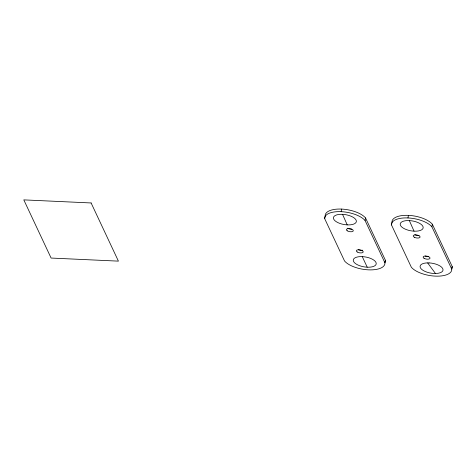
<?xml version="1.0" encoding="UTF-8"?>
<svg xmlns="http://www.w3.org/2000/svg" width="476" height="476" viewBox="0 0 476 476"><rect width="100%" height="100%" fill="white"/><g stroke="black" fill="none" stroke-linecap="round" stroke-linejoin="round"><path stroke-width="0.71" d="M324.692 218.68L325.15 216.092A21.289 9.133 10 0 1 341.619 209.083A21.289 9.133 10 0 1 365.538 217.943L385.393 260.253L384.935 262.841A21.289 9.133 10 0 1 368.466 269.85A21.289 9.133 10 0 1 344.547 260.991L324.692 218.68A21.289 9.133 10 0 1 341.161 211.671A21.289 9.133 10 0 1 365.08 220.531L384.935 262.841M341.161 211.671L341.619 209.083M365.08 220.531L365.538 217.943M391.498 224.958L391.956 222.369A21.289 9.133 10 0 1 408.426 215.36A21.289 9.133 10 0 1 432.345 224.214L452.2 266.524L451.742 269.113A21.289 9.133 10 0 1 435.272 276.122A21.289 9.133 10 0 1 411.353 267.262L391.498 224.958A21.289 9.133 10 0 1 407.968 217.948A21.289 9.133 10 0 1 431.887 226.802L451.742 269.113M407.968 217.948L408.426 215.36M431.887 226.802L432.345 224.214M427.656 262.925L435.439 273.456M362.26 256.623A11.632 4.992 10 0 1 375.701 265.001A11.632 4.992 10 0 1 356.268 264.115A11.632 4.992 10 0 1 362.26 256.623L367.222 267.203M409.348 220.596A11.632 4.992 10 0 1 422.605 229.021A11.632 4.992 10 0 1 403.124 228.022A11.632 4.992 10 0 1 409.348 220.596L414.037 231.163M342.541 214.325A11.632 4.992 10 0 1 355.798 222.744A11.632 4.992 10 0 1 336.318 221.745A11.632 4.992 10 0 1 342.541 214.325L347.23 224.886M452.2 266.524A21.289 9.133 10 0 1 451.813 268.601M385.393 260.253A21.289 9.133 10 0 1 385.007 262.324M351.806 229.176A3.493 1.499 10 0 1 347.694 228.212M362.563 250.203A3.493 1.499 10 0 1 358.38 249.763M418.993 235.412A3.493 1.499 10 0 1 414.81 234.668M428.632 256.6A3.493 1.499 10 0 1 425.187 256.04M429.066 262.901L426.246 262.948A11.632 4.992 10 0 0 420.748 268.369A11.632 4.992 10 0 0 434.029 273.48L436.849 273.432A11.632 4.992 10 0 0 442.347 268.006A11.632 4.992 10 0 0 429.066 262.901M91.112 202.96L23.8 199.878L51.105 258.051L118.417 261.134L91.112 202.96M414.352 237.256A3.493 1.499 10 0 0 420.028 237.25A3.493 1.499 10 0 0 415.59 234.864A3.493 1.499 10 0 0 414.352 237.256M424.045 258.272A3.493 1.499 10 0 0 429.87 258.539A3.493 1.499 10 0 0 425.841 256.023A3.493 1.499 10 0 0 424.045 258.272M357.232 251.994A3.493 1.499 10 0 0 363.063 252.262A3.493 1.499 10 0 0 359.035 249.751A3.493 1.499 10 0 0 357.232 251.994M347.242 230.8A3.493 1.499 10 0 0 353.103 231.146A3.493 1.499 10 0 0 349.205 228.599A3.493 1.499 10 0 0 347.242 230.8"/></g></svg>
